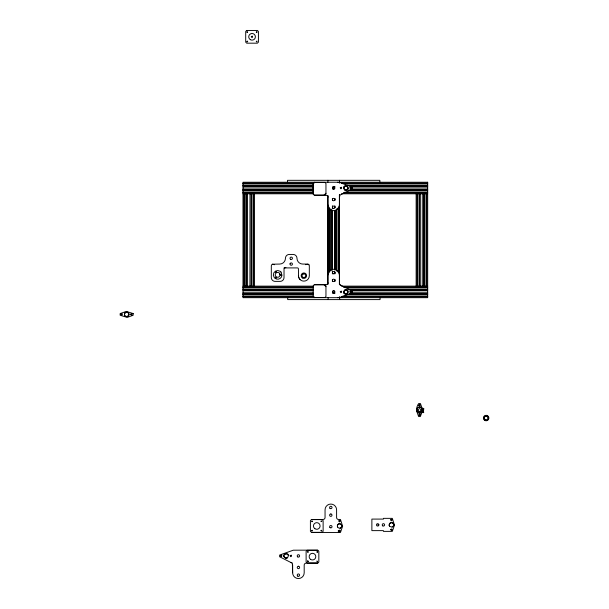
<?xml version="1.0" encoding="UTF-8"?>
<svg xmlns="http://www.w3.org/2000/svg" width="609" height="609" viewBox="0 0 609 609"><rect width="100%" height="100%" fill="white"/><g stroke="black" fill="none" stroke-linecap="round" stroke-linejoin="round"><path stroke-width="0.91" d="M292.647 572.78L292.35 563.234L279.615 556.755L279.615 555.05L293.302 550.193L317.67 550.133L318.834 551.305L318.834 561.993L317.67 563.158L306.114 563.158A1.926 1.926 0 0 0 304.188 565.083L304.188 572.78A5.77 5.77 0 0 1 298.418 578.55A5.77 5.77 0 0 1 292.647 572.78L292.647 565.152M327.878 197.194A1.926 1.926 0 0 0 325.952 195.268L314.396 195.268L313.224 194.096L313.224 183.408L314.396 182.243M328.845 272.939L328.845 206.976M329.309 271.995L329.309 207.92M330.771 271.051L330.771 208.864M331.227 270.107L331.227 209.8M332.415 279.531L332.415 281.419L332.476 279.531M332.415 271.051L332.415 273.883L332.476 271.051M332.415 269.17L332.415 210.744L332.476 269.17M332.415 206.032L332.415 208.864L332.476 206.032M332.415 200.384L332.415 198.496L332.476 200.384M334.881 270.107L334.881 210.744L334.881 269.17M336.061 270.107L336.061 209.8M337.987 271.995L337.987 207.92M338.452 272.939L338.452 206.976M423.019 409.827L422.555 409.827L422.273 408.395L423.788 408.411L423.43 411.89M422.402 411.73L422.844 411.882M337.34 525.94C337.241 523.047 341.992 523.078 341.862 525.97M389.547 526.062C387.537 524.631 392.523 519.873 393.719 524.615M417.34 409.454L417.538 411.121M420.301 415.125C419.312 411.943 417.812 417.34 420.301 415.11M308.23 561.353L307.621 560.912M321.088 521.525C322.96 522.111 320.737 519.736 321.187 521.631M337.386 525.544C336.777 527.858 340.294 529.297 341.497 527.219M389.28 524.258C390.316 520.512 395.774 524.06 392.98 526.549M422.456 410.854C424.511 409.697 422.052 410.809 422.859 409.827M393.719 525.103C394.092 526.382 390.597 527.79 392.972 526.549M421.793 410.291C421.649 412.422 418.474 413.039 417.538 411.121M422.265 408.7L420.431 403.539L418.726 403.523C416.762 405.754 414.645 413.031 419.753 413.069C421.413 413.366 424.13 409.591 421.025 410.291C417.629 414.805 417.683 405.259 421.032 409.819L422.509 409.469M343.727 187.496C345.486 182.54 351.248 189.582 345.958 190.282M343.91 186.986L343.773 188.714L344.732 189.924M421.793 412.674L420.339 416.571L418.634 416.564L416.678 411.075C417.462 413.519 421.207 413.732 422.25 411.387M337.409 525.4C338.619 521.274 344.397 525.811 340.682 527.957M125.012 312.866C121.754 319.885 134.155 315.112 126.695 312.143M345.25 289.747L343.773 291.193L344.237 293.409M287.334 557.821C292.373 551.175 278.153 554.243 286.101 558.171M317.563 561.567L316.878 560.996L317.327 561.772M341.504 527.204L341.862 526.047M307.819 560.889L307.484 561.688L308.223 561.262M343.948 186.933C346.049 183.248 350.632 188.957 346.536 190.198M124.738 313.209L125.462 312.501M324.087 195.116L325.952 193.251M125.111 312.76L127.091 312.196M287.684 557.562L285.697 558.118M302.643 274.339L303.031 274.065A1.819 1.819 0 0 1 305.688 275.77A1.819 1.819 0 0 1 302.879 277.217A1.819 1.819 0 0 1 303.031 274.065M287.166 557.935L286.816 558.057M344.831 289.914C349.688 287.905 348.302 296.933 344.245 293.416M340.073 528.193L340.637 527.995M300.009 279.539L298.6 277.095L298.41 268.866A0.959 0.959 0 0 0 297.573 267.914L284.982 267.907A0.959 0.959 0 0 0 284.022 268.866L284.022 277.529A3.844 3.844 0 0 1 280.17 281.373L275.161 281.373A3.844 3.844 0 0 1 273.235 280.856L272.817 280.582A3.844 3.844 0 0 1 271.309 277.529L271.309 265.981A1.926 1.926 0 0 1 272.497 264.207L279.676 264.062A5.77 5.77 0 0 0 285.446 258.285A3.844 3.844 0 0 1 289.29 254.44L293.142 254.44A3.844 3.844 0 0 1 296.986 258.285A5.77 5.77 0 0 0 302.757 264.062L307.393 264.062A1.926 1.926 0 0 1 308.131 264.207L308.923 264.808M272.497 264.207L274.446 264.717M346.361 190.229L345.455 190.244M284.022 267.907L285.88 267.625M305.398 264.656L308.184 264.23M312.074 521.723C313.399 520.657 310.811 520.977 311.953 521.707M275.999 277.209C274.271 278.42 277.712 278.267 276.044 277.217M126.093 312.211L126.535 312.158M286.26 558.156L286.702 558.103M337.493 297.672L340.621 297.207L352.444 292.754L352.444 291.049L340.149 284.943L339.419 283.764M126.664 316.672C129.192 316.802 129.77 312.775 127.266 312.227M286.131 553.642C283.604 553.512 283.025 557.547 285.53 558.088M126.55 316.68L124.678 315.492M286.207 553.642L287.364 554L288.361 555.454M391.914 527.089L389.813 526.427M314.244 182.395L324.932 182.395L325.952 183.408L325.952 194.096L324.932 195.116L314.244 195.116M242.991 183.21L314.023 183.21M341.489 183.21L427.678 183.21M242.991 183.674L313.079 183.674M342.441 183.674L427.678 183.674M242.991 185.136L313.079 185.136M347.176 185.136L427.678 185.136M242.991 185.593L313.079 185.593M347.176 185.593L427.678 185.593M242.991 189.193L313.079 189.193M351.911 189.193L427.678 189.193M242.991 189.247L313.079 189.247M350.015 189.247L427.678 189.247M242.991 190.427L313.079 190.427M348.12 190.427L427.678 190.427M242.991 190.891L313.079 190.891M348.12 190.891L427.678 190.891M242.991 192.353L313.079 192.353M344.329 192.353L427.678 192.353M242.991 192.817L313.079 192.817M343.385 192.817L427.678 192.817M242.991 193.784L313.079 193.784M341.489 193.784L427.678 193.784M332.415 280.361L332.453 280.361A1.203 1.203 0 0 1 333.405 279.181L333.717 279.158A1.203 1.203 0 0 1 333.892 281.533L333.572 281.556A1.203 1.203 0 0 1 332.468 280.597L332.445 280.285M314.244 284.799L324.932 284.799L325.952 285.811L325.952 296.499L324.932 297.519L314.244 297.519M242.991 286.131L313.079 286.131M341.489 286.131L427.678 286.131M242.991 287.098L313.079 287.098M343.385 287.098L427.678 287.098M242.991 287.562L313.079 287.562M344.329 287.562L427.678 287.562M242.991 289.024L313.079 289.024M348.12 289.024L427.678 289.024M242.991 289.481L313.079 289.481M348.12 289.481L427.678 289.481M350.015 290.668L427.678 290.668L351.911 290.721M242.991 293.081L313.079 293.081M332.963 293.081L334.859 293.081M350.015 293.081L427.678 293.081M242.991 293.135L313.079 293.135M332.963 293.135L334.859 293.135M350.015 293.135L427.678 293.135M242.991 294.314L313.079 294.314M347.176 294.314L427.678 294.314M242.991 294.779L313.079 294.779M346.224 294.779L427.678 294.779M242.991 296.24L313.079 296.24M342.441 296.24L427.678 296.24M242.991 296.705L314.023 296.705M341.489 296.705L427.678 296.705M311.427 519.606L322.115 519.606L323.128 520.626L323.128 531.314L322.115 532.335L311.427 532.335M377.649 524.859L378.851 524.859A1.203 1.203 0 0 1 377.047 525.902A1.203 1.203 0 0 1 377.047 523.824A1.203 1.203 0 0 1 378.851 524.859M317.822 550.285L307.134 550.285L306.114 551.305L306.114 561.993L307.134 563.005L317.822 563.005M422.699 411.882C420.811 413.321 425.851 412.354 422.813 411.882M337.493 182.243L340.621 182.708L352.444 187.161L352.444 188.866L340.028 195.047L339.419 197.255M345.805 190.267L344.382 189.665M346.536 289.717C349.855 290.546 347.45 295.677 344.702 293.804M345.25 190.168L344.846 190.008M340.149 284.943L341.139 285.438M290.919 562.366L291.917 562.861M279.485 273.266L279.006 272.847A2.421 2.421 0 0 0 275.641 273.51A2.421 2.421 0 0 0 276.311 276.874L276.874 277.156A2.421 2.421 0 0 0 279.485 273.266L280.079 275.024M344.625 293.759L343.948 292.982M324.087 284.799L325.952 286.664M314.396 297.672L313.224 296.499L313.224 285.811L314.396 284.647L325.952 284.647A1.926 1.926 0 0 0 327.878 282.721M389.433 525.894L389.311 525.544M337.614 527.059L337.455 526.656M422.273 408.753L421.839 408.083L422.402 409.058M124.617 315.409L124.457 314.929M418.756 405.411C421.215 407.665 419.799 402.252 418.756 405.419M338.185 530.919L338.756 532.487M343.712 292.373L343.91 292.929M421.664 409.248L421.793 409.811M389.204 524.988L389.265 525.43M337.348 526.1L337.409 526.541M426.711 193.784L426.711 286.131M426.247 193.784L426.247 286.131M424.785 193.784L424.785 286.131M424.321 193.784L424.321 286.131M423.141 193.784L423.141 286.131M423.08 193.784L423.08 286.131M420.674 193.784L420.735 286.131M419.494 193.784L419.494 286.131M419.03 193.784L419.03 286.131M417.568 193.784L417.568 286.131M417.104 193.784L417.104 286.131M416.137 193.784L416.137 286.131M380.054 297.672L380.054 299.598L287.714 299.598L287.714 297.672M379.856 182.243L379.856 180.317L287.509 180.317L287.509 182.243M339.655 297.672L339.655 299.598M339.457 180.317L339.419 183.21M339.419 296.705L339.419 297.672M336.526 208.864L336.526 271.051M328.114 297.672L328.114 299.598M327.908 180.317L327.908 182.243M313.224 183.408L313.224 194.096M254.532 193.784L254.532 286.131M253.565 193.784L253.565 286.131M253.1 193.784L253.1 286.131M251.639 193.784L251.639 286.131M251.174 193.784L251.174 286.131M249.994 193.784L249.934 286.131M247.528 193.784L247.589 286.131M246.348 193.784L246.348 286.131M245.884 193.784L245.884 286.131M244.422 193.784L244.422 286.131M243.958 193.784L243.958 286.131M308.565 264.458A1.926 1.926 0 0 1 309.319 265.981L309.319 275.687A5.451 5.451 0 0 1 303.868 281.137A5.451 5.451 0 0 1 298.418 275.687M346.848 294.413A2.725 2.725 0 0 1 346.163 294.596M327.878 275.024A5.77 5.77 0 0 1 333.648 269.254A5.77 5.77 0 0 1 339.419 275.024M339.419 204.89A5.77 5.77 0 0 1 333.648 210.661A5.77 5.77 0 0 1 327.878 204.89M488.342 418.634A2.269 2.269 0 0 1 486.736 420.233M485.015 420.012A2.269 2.269 0 0 1 484.178 419.182M483.957 418.634A2.269 2.269 0 0 1 485.015 416.076M485.556 415.848A2.269 2.269 0 0 1 488.342 417.454M133.173 313.559L133.173 315.264L127.174 317.403L120.148 315.264L120.148 313.559L126.314 311.405L133.173 313.559M327.878 195.672L327.878 284.243L327.878 195.672M334.881 279.531L334.881 281.419L334.821 279.531M334.881 271.995L334.881 273.883L334.821 271.995M334.881 206.032L334.881 207.92L334.821 206.032M334.881 198.496L334.881 200.384L334.821 198.496M339.419 194.728L339.419 284.243L339.419 194.728M422.547 412.339L423.453 412.643L422.547 412.339M290.036 263.826L290.021 264.139A1.203 1.203 0 0 0 290.988 265.235L291.3 265.258A1.203 1.203 0 0 0 292.396 264.291L292.411 263.979A1.203 1.203 0 0 0 290.036 263.826M332.468 199.318L332.445 199.63A1.203 1.203 0 0 0 333.405 200.734L333.717 200.757A1.203 1.203 0 0 0 333.892 198.382L333.572 198.359A1.203 1.203 0 0 0 332.468 199.318M246.919 32.041C247.581 33.716 248.213 30.709 246.919 32.041M246.919 41.427C247.505 43.079 248.274 40.232 246.934 41.351M251.311 36.677C252.491 39.486 253.382 34.447 251.311 36.677M256.305 32.041C256.968 33.723 257.622 30.694 256.305 32.041M256.305 41.427C256.869 43.087 257.714 40.217 256.328 41.351M308.23 551.952C307.317 553.459 307.225 550.422 308.23 551.952M321.019 530.591C321.742 532.281 322.214 529.244 321.019 530.591M342.623 526.214L340.461 532.487L311.572 532.487L310.407 531.314L310.407 520.626L311.572 519.454L323.128 519.454A1.926 1.926 0 0 0 325.054 517.536L325.054 509.84A5.77 5.77 0 0 1 330.824 504.069A5.77 5.77 0 0 1 336.594 509.84L336.594 517.536A1.926 1.926 0 0 0 338.52 519.454L340.461 519.454L342.623 526.214M394.48 525.103L392.318 531.375L383.426 531.375L383.426 530.629L371.878 530.629L371.878 519.089L383.426 519.089L383.426 518.35L392.318 518.35L394.48 525.103M121.008 314.198C122.028 317.38 123.482 311.953 121.008 314.198M130.707 314.198C131.727 317.38 133.181 311.953 130.707 314.198M275.489 271.842C276.136 273.867 277.057 270.419 275.489 271.842M280.483 555.69C281.503 558.872 282.957 553.444 280.483 555.69M290.173 555.69C291.193 558.872 292.647 553.444 290.173 555.69M340.279 187.8C341.299 190.982 342.753 185.555 340.279 187.8M349.977 187.8C350.997 190.982 352.451 185.555 349.977 187.8M340.279 291.688C341.299 294.87 342.753 289.442 340.279 291.688M349.977 291.688C350.997 294.87 352.451 289.442 349.977 291.688M338.802 520.908C339.822 524.09 341.276 518.662 338.802 520.908M338.802 530.606C339.822 533.788 341.276 528.361 338.802 530.606M390.658 519.797C391.678 522.979 393.132 517.551 390.658 519.797M390.658 529.495C391.678 532.677 393.132 527.249 390.658 529.495M311.648 530.515C312.029 532.289 313.102 529.404 311.648 530.515M317.624 551.952C316.604 553.482 316.68 550.422 317.624 551.952M416.693 408.989L416.526 409.682C416.723 406.987 420.667 406.02 422.06 408.365L420.56 407.193L420.926 407.345L419.007 407.063L419.434 407.01L417.591 407.718L417.964 407.444L416.693 408.989M280.49 274.667C280.901 276.752 282.218 273.426 280.49 274.667M246.714 30.45L245.701 31.47L245.701 42.158L246.714 43.178L257.401 43.178L258.422 42.158L258.422 31.47L257.401 30.45L246.714 30.45M330.9 513.973L330.588 513.996A1.203 1.203 0 0 0 329.629 515.1L329.652 515.412A1.203 1.203 0 0 0 330.756 516.371L331.068 516.348A1.203 1.203 0 0 0 330.9 513.973M298.486 566.248L298.174 566.271A1.203 1.203 0 0 0 298.341 568.646L298.661 568.623A1.203 1.203 0 0 0 299.613 567.519L299.59 567.207A1.203 1.203 0 0 0 298.486 566.248M427.678 182.243L242.991 182.243L242.991 297.672L427.678 297.672L427.678 182.243M313.079 186.78L242.991 186.78L313.079 186.834M334.859 186.78L332.963 186.78L334.859 186.834M427.678 186.78L350.015 186.78L427.678 186.834M313.079 290.668L242.991 290.668L313.079 290.721M281.015 272.101L280.186 271.325A4.347 4.347 0 0 0 274.301 277.62L275.123 278.397A4.347 4.347 0 0 0 281.982 275.283L281.015 272.101M302.3 277.917A2.725 2.725 0 0 0 306.586 275.923A2.725 2.725 0 0 0 302.711 273.213A2.725 2.725 0 0 0 302.3 277.917M290.615 259.327A1.203 1.203 0 0 0 292.419 258.285A1.203 1.203 0 0 0 290.615 257.249A1.203 1.203 0 0 0 290.615 259.327M344.77 293.424A1.819 1.819 0 0 0 347.617 292.069A1.819 1.819 0 0 0 345.029 290.28A1.819 1.819 0 0 0 344.77 293.424M333.047 273.7A1.203 1.203 0 0 0 334.851 272.665A1.203 1.203 0 0 0 333.047 271.622A1.203 1.203 0 0 0 333.047 273.7M333.047 292.937A1.203 1.203 0 0 0 334.851 291.901A1.203 1.203 0 0 0 333.047 290.858A1.203 1.203 0 0 0 333.047 292.937M332.933 292.617A1.005 1.005 0 0 0 334.623 292.16A1.005 1.005 0 0 0 333.389 290.927A1.005 1.005 0 0 0 332.933 292.617M344.77 189.536A1.819 1.819 0 0 0 347.617 188.181A1.819 1.819 0 0 0 345.029 186.392A1.819 1.819 0 0 0 344.77 189.536M333.047 208.293A1.203 1.203 0 0 0 334.851 207.25A1.203 1.203 0 0 0 333.047 206.215A1.203 1.203 0 0 0 333.047 208.293M333.047 189.049A1.203 1.203 0 0 0 334.851 188.014A1.203 1.203 0 0 0 333.047 186.971A1.203 1.203 0 0 0 333.047 189.049M332.933 188.729A1.005 1.005 0 0 0 334.623 188.272A1.005 1.005 0 0 0 333.389 187.039A1.005 1.005 0 0 0 332.933 188.729M484.863 419.327A1.819 1.819 0 0 0 487.9 418.512A1.819 1.819 0 0 0 485.678 416.29A1.819 1.819 0 0 0 484.863 419.327M484.482 420.202A2.725 2.725 0 0 0 488.852 418.406A2.725 2.725 0 0 0 485.107 415.521A2.725 2.725 0 0 0 484.482 420.202M314.861 528.688A3.319 3.319 0 0 0 320.075 526.26A3.319 3.319 0 0 0 315.363 522.964A3.319 3.319 0 0 0 314.861 528.688M329.979 527.561A1.203 1.203 0 0 0 331.989 527.021A1.203 1.203 0 0 0 330.512 525.552A1.203 1.203 0 0 0 329.979 527.561M329.979 508.325A1.203 1.203 0 0 0 331.989 507.784A1.203 1.203 0 0 0 330.512 506.315A1.203 1.203 0 0 0 329.979 508.325M297.816 576.183A1.203 1.203 0 0 0 299.62 575.14A1.203 1.203 0 0 0 297.816 574.104A1.203 1.203 0 0 0 297.816 576.183M310.567 559.366A3.319 3.319 0 0 0 315.782 556.938A3.319 3.319 0 0 0 311.07 553.634A3.319 3.319 0 0 0 310.567 559.366M297.816 556.946A1.203 1.203 0 0 0 299.62 555.903A1.203 1.203 0 0 0 297.816 554.86A1.203 1.203 0 0 0 297.816 556.946M382.825 525.902A1.203 1.203 0 0 0 384.622 524.859A1.203 1.203 0 0 0 382.825 523.824A1.203 1.203 0 0 0 382.825 525.902M250.39 39.699A3.334 3.334 0 0 0 255.392 36.814A3.334 3.334 0 0 0 250.39 33.929A3.334 3.334 0 0 0 250.39 39.699"/></g></svg>
